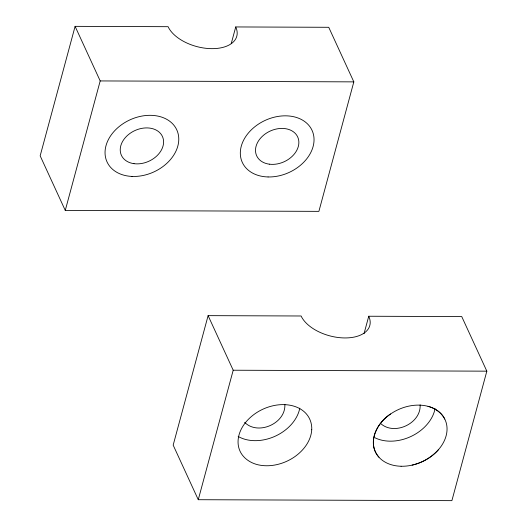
<?xml version="1.0" encoding="UTF-8"?>
<svg xmlns="http://www.w3.org/2000/svg" width="527" height="527" viewBox="0 0 527 527"><rect width="100%" height="100%" fill="white"/><g stroke="black" fill="none" stroke-linecap="round" stroke-linejoin="round"><path stroke-width="0.79" d="M75.104 26.35L40.164 155.834L65.262 210.418L318.894 211.36L353.828 81.869L328.736 27.292L235.734 26.943A36.119 20.408 15.1 0 1 211.959 48.655A36.119 20.408 15.1 0 1 168.1 26.693L75.104 26.35L100.196 80.934L65.262 210.418M231.234 43.629L235.734 26.943M208.106 315.64L173.172 445.131L198.264 499.708L451.896 500.65L486.836 371.166L461.738 316.582L368.742 316.24A36.119 20.408 15.1 0 1 344.961 337.945A36.119 20.408 15.1 0 1 301.108 315.989L208.106 315.64L233.204 370.224L198.264 499.708M364.025 333.716L368.742 316.24M438.312 449.847C431.475 457.522 422.134 462.811 412.14 465.117M390.612 413.978C376.792 422.47 366.601 443.359 378.946 457.212M100.196 80.934L353.828 81.869M233.204 370.224L486.836 371.166M428.003 406.33C434.966 408.155 441.501 412.516 444.775 419.07M380.52 423.379C394.091 436.092 421.297 423.471 420.118 404.841M244.653 422.358C257.999 435.875 286.082 423.306 284.843 404.341M435.058 408.675A38.379 28.649 -24.7 0 1 411.462 436.237A38.379 28.649 -24.7 0 1 374.822 437.7M299.784 408.175A38.379 28.649 -24.7 0 1 275.305 436.152A38.379 28.649 -24.7 0 1 238.151 436.442M311.747 429.755C311.022 441.007 303.48 450.671 294.488 456.902A38.379 28.649 -24.7 0 1 260.266 465.229C251.181 463.819 242.209 458.147 239.212 449.109A38.379 28.649 -24.7 0 1 246.788 421.027C254.429 412.47 265.167 406.844 276.491 405.098A38.379 28.649 -24.7 0 1 306.154 413.662C310.08 418.01 312.07 423.925 311.747 429.755M401.087 466.25A38.379 28.649 -24.7 0 0 445.677 421.152A38.379 28.649 -24.7 0 0 383.801 419.663A38.379 28.649 -24.7 0 0 401.087 466.25M269.29 164.174A22.575 16.857 -24.7 0 0 298.618 139.846A22.575 16.857 -24.7 0 0 263.632 135.162A22.575 16.857 -24.7 0 0 269.29 164.174M134.023 163.673A22.575 16.857 -24.7 0 0 163.35 139.345A22.575 16.857 -24.7 0 0 128.357 134.662A22.575 16.857 -24.7 0 0 134.023 163.673M268.078 176.953A38.379 28.649 -24.7 0 0 312.669 131.862A38.379 28.649 -24.7 0 0 250.793 130.373A38.379 28.649 -24.7 0 0 268.078 176.953M132 176.426A38.379 28.649 -24.7 0 0 177.619 131.974A38.379 28.649 -24.7 0 0 116.111 129.286A38.379 28.649 -24.7 0 0 132 176.426"/></g></svg>
